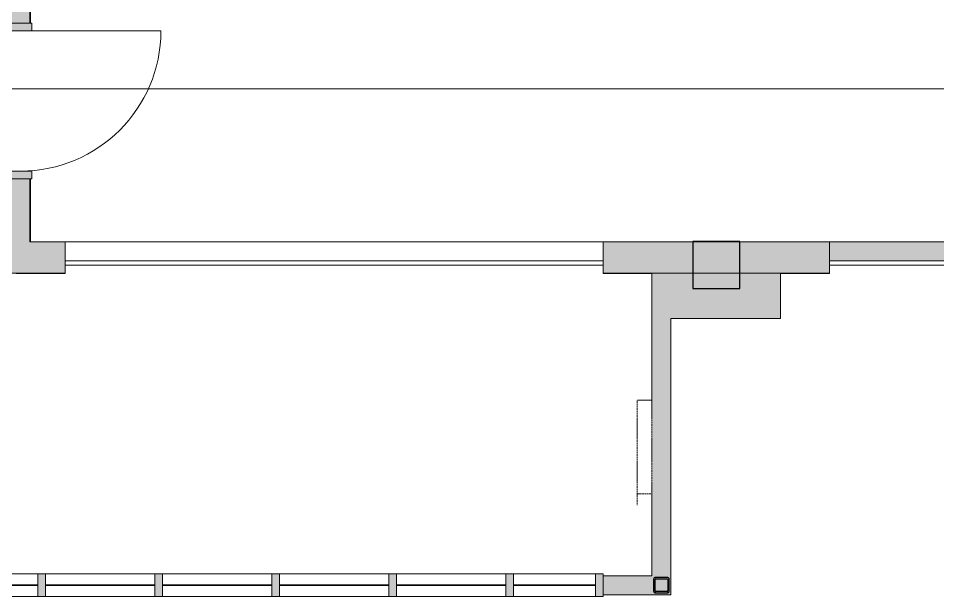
# Model space of a CAD drawing. Header units: inches. Extents: x -3803 to -1421, y -3454 to -210.
# Drawn here: x -2007.4 to -1771.6, y -2917.6 to -2769.3 of the extents above; entities that cross this region are included whole.
import ezdxf

# ---------------------------------------------------------------- set-up
doc = ezdxf.new("R2010")
doc.units = ezdxf.units.IN
doc.header["$MEASUREMENT"] = 0
doc.linetypes.add('Hidden Equipment- BSALS', pattern=[0.0625, 0.03125, -0.03125])
doc.linetypes.add('Hidden Equipment- LTP', pattern=[0.0625, 0.03125, -0.03125])
for name, color, linetype, lineweight in [('A-DOOR', 31, 'Continuous', 13), ('A-FLOR', 192, 'Continuous', 13), ('A-GLAZ-CURT', 52, 'Continuous', 13), ('A-GLAZ-CWMG', 51, 'Continuous', 13), ('A-WALL-PATT', 111, 'Continuous', 13), ('I-WALL', 2, 'Continuous', 13), ('Q-SPCQ', 91, 'Continuous', 13), ('S-COLS', 52, 'Continuous', 13)]:
    doc.layers.add(name, color=color, linetype=linetype, lineweight=lineweight)

# ---------------------------------------------------------------- blocks, each defined once
blk = doc.blocks.new('_STL - Column - HSS Rectangular - 2017v1 - HSS4x4x3_8-1990252-DIMENSION PLAN - LEVEL 2 _579_ - 2__ - CAD')
at = {"layer": 'S-COLS'}
h = blk.add_hatch(color=130, dxfattribs=at)
h.paths.add_polyline_path([(-1.48, -2), (1.47, -2), (1.85, -1.85), (2, -1.48), (2, 1.47), (1.85, 1.85), (1.47, 2), (-1.48, 2), (-1.85, 1.85), (-2, 1.47), (-2, -1.48), (-1.85, -1.85)], flags=0)
h.paths.add_polyline_path([(-1.48, -1.63), (-1.58, -1.58), (-1.63, -1.48), (-1.58, 1.58), (-1.48, 1.62), (1.58, 1.58), (1.62, 1.47), (1.58, -1.58), (1.47, -1.63)], flags=0)
at = {"layer": 'S-COLS', "color": 253, "lineweight": 25}
for p, q in [((-2, 1.47), (-2, -1.48)), ((-1.63, -1.48), (-1.63, 1.47)), ((1.47, 2), (-1.48, 2)), ((-1.48, 1.62), (1.47, 1.62)), ((1.62, 1.47), (1.62, -1.48)), ((2, -1.48), (2, 1.47)), ((1.47, -1.63), (-1.48, -1.63)), ((-1.48, -2), (1.47, -2))]:
    blk.add_line(p, q, dxfattribs=at)
for centre, radius, start, end in [((-1.48, 1.47), 0.525, 90, 180), ((-1.48, 1.47), 0.15, 90, 180), ((1.47, 1.47), 0.525, 360, 90), ((1.47, 1.47), 0.15, 0, 90), ((-1.48, -1.48), 0.525, 180, 270), ((-1.48, -1.48), 0.15, 180, 270), ((1.47, -1.48), 0.525, 270, 360), ((1.47, -1.48), 0.15, 270, 0)]:
    blk.add_arc(centre, radius, start, end, dxfattribs=at)
blk = doc.blocks.new('15830016-STRUCT_MARTINEZ-MOORE_CENTRAL_v2018_rvt-1-DIMENSION PLAN - LEVEL 2 _579_ - 2__ - CAD')
at = {"layer": 'S-COLS', "lineweight": 5}
blk.add_hatch(color=50, dxfattribs=at).paths.add_polyline_path([(-1822.4, -2838.58), (-1822.4, -2826.58), (-1834.4, -2826.58), (-1834.4, -2838.58)], flags=0)
at = {"layer": 'S-COLS', "color": 253, "lineweight": 25}
for p, q in [((-1822.4, -2826.58), (-1834.4, -2826.58)), ((-1834.4, -2826.58), (-1834.4, -2838.58)), ((-1822.4, -2838.58), (-1822.4, -2826.58)), ((-1834.4, -2838.58), (-1822.4, -2838.58))]:
    blk.add_line(p, q, dxfattribs=at)
at = {"color": 250, "lineweight": 13}
blk.add_blockref('_STL - Column - HSS Rectangular - 2017v1 - HSS4x4x3_8-1990252-DIMENSION PLAN - LEVEL 2 _579_ - 2__ - CAD', (-1842.46, -2914.7), dxfattribs=at)
blk = doc.blocks.new('Basic Wall _ M8-8_masonry-BSALS - ___-3776934-DIMENSION PLAN - LEVEL 2 _579_ - 2__ - CAD')
at = {"layer": 'I-WALL', "lineweight": 20}
for p, q in [((-1857.4, -2834.77), (-1857.4, -2834.64)), ((-1857.4, -2834.77), (-1844.9, -2834.77)), ((-1811.9, -2834.77), (-1799.4, -2834.77)), ((-1799.4, -2834.64), (-1799.4, -2834.77))]:
    blk.add_line(p, q, dxfattribs=at)
blk = doc.blocks.new('Basic Wall _ M8-8_masonry-BSALS - ___-3776935-DIMENSION PLAN - LEVEL 2 _579_ - 2__ - CAD')
at = {"layer": 'I-WALL', "lineweight": 20}
for p, q in [((-2053.4, -2834.77), (-2053.4, -2834.64)), ((-2053.4, -2834.77), (-2040.9, -2834.77)), ((-2007.9, -2834.77), (-1995.4, -2834.77)), ((-1995.4, -2834.64), (-1995.4, -2834.77))]:
    blk.add_line(p, q, dxfattribs=at)
blk = doc.blocks.new('Basic Wall _ B3-4 7_8_-BSALS - ___-3567778-DIMENSION PLAN - LEVEL 2 _579_ - 2__ - CAD')
at = {"layer": 'I-WALL', "lineweight": 20}
for p, q in [((-2004.27, -2761.64), (-2004.27, -2624.52)), ((-2004.27, -2770.52), (-2004.27, -2766.77)), ((-2004.27, -2826.64), (-2004.27, -2810.52))]:
    blk.add_line(p, q, dxfattribs=at)
blk = doc.blocks.new('Door-J1_4-Curtain_Wall-_only works in CW_-BSALS1 - Door-J1_4-Wide_Stile-BSALS-2172153-DIMENSION PLAN - LEVEL 2 _579_ - 2__ - CAD')
at = {"layer": 'A-DOOR', "lineweight": 20}
blk.add_line((18, 0), (18, -36), dxfattribs=at)
at = {"layer": 'A-DOOR', "lineweight": 9}
blk.add_arc((18, 0), 36, 180, 270, dxfattribs=at)
blk = doc.blocks.new('Rectangular Mullion - 2 x 6 interior mullion-383780-DIMENSION PLAN - LEVEL 2 _579_ - 2__ - CAD')
at = {"layer": 'A-GLAZ-CWMG', "lineweight": 9}
blk.add_hatch(color=90, dxfattribs=at).paths.add_polyline_path([(0, -2.9375), (-2, -2.9375), (-2, 2.9375), (0, 2.9375)], flags=0)
at = {"layer": 'A-GLAZ-CWMG', "lineweight": 20}
for p, q in [((-2, 2.9375), (0, 2.9375)), ((-2, -2.9375), (-2, 2.9375)), ((0, 2.9375), (0, -2.9375)), ((0, -2.9375), (-2, -2.9375))]:
    blk.add_line(p, q, dxfattribs=at)
blk = doc.blocks.new('System Panel - interior glazed panels-383842-DIMENSION PLAN - LEVEL 2 _579_ - 2__ - CAD')
at = {"layer": 'A-GLAZ-CURT', "lineweight": 9}
blk.add_hatch(color=90, dxfattribs=at).paths.add_polyline_path([(14, -0.125), (14, 0.125), (-14, 0.125), (-14, -0.125)], flags=0)
at = {"layer": 'A-GLAZ-CURT', "lineweight": 20}
for p, q in [((14, 0.125), (-14, 0.125)), ((-14, 0.125), (-14, -0.125)), ((14, -0.125), (14, 0.125)), ((-14, -0.125), (14, -0.125))]:
    blk.add_line(p, q, dxfattribs=at)
blk = doc.blocks.new('System Panel - interior glazed panels-383841-DIMENSION PLAN - LEVEL 2 _579_ - 2__ - CAD')
at = {"layer": 'A-GLAZ-CURT', "lineweight": 9}
blk.add_hatch(color=90, dxfattribs=at).paths.add_polyline_path([(10.5, -0.125), (10.5, 0.125), (-10.5, 0.125), (-10.5, -0.125)], flags=0)
at = {"layer": 'A-GLAZ-CURT', "lineweight": 20}
for p, q in [((10.5, 0.125), (-10.5, 0.125)), ((-10.5, 0.125), (-10.5, -0.125)), ((10.5, -0.125), (10.5, 0.125)), ((-10.5, -0.125), (10.5, -0.125))]:
    blk.add_line(p, q, dxfattribs=at)
blk = doc.blocks.new('Rectangular Mullion - 6 x 6 interior mullion-383849-DIMENSION PLAN - LEVEL 2 _579_ - 2__ - CAD')
at = {"layer": 'A-GLAZ-CWMG', "lineweight": 9}
for p, q in [((-2189.4, -2826.64), (-2168.4, -2826.64)), ((-2168.4, -2832.52), (-2189.4, -2832.52))]:
    blk.add_line(p, q, dxfattribs=at)
blk = doc.blocks.new('Rectangular Mullion - 6 x 6 interior mullion-383850-DIMENSION PLAN - LEVEL 2 _579_ - 2__ - CAD')
at = {"layer": 'A-GLAZ-CWMG', "lineweight": 9}
for p, q in [((-2166.4, -2826.64), (-2138.4, -2826.64)), ((-2138.4, -2832.52), (-2166.4, -2832.52))]:
    blk.add_line(p, q, dxfattribs=at)
blk = doc.blocks.new('Rectangular Mullion - 2 x 6 interior mullion-383853-DIMENSION PLAN - LEVEL 2 _579_ - 2__ - CAD')
at = {"layer": 'A-GLAZ-CWMG', "lineweight": 9}
blk.add_hatch(color=90, dxfattribs=at).paths.add_polyline_path([(0, 2.9375), (0, -2.9375), (-2, -2.9375), (-2, 2.9375)], flags=0)
at = {"layer": 'A-GLAZ-CWMG', "lineweight": 20}
for p, q in [((-2, 2.9375), (0, 2.9375)), ((-2, -2.9375), (-2, 2.9375)), ((0, 2.9375), (0, -2.9375)), ((0, -2.9375), (-2, -2.9375))]:
    blk.add_line(p, q, dxfattribs=at)
blk = doc.blocks.new('Rectangular Mullion - 2 x 6 interior mullion-383857-DIMENSION PLAN - LEVEL 2 _579_ - 2__ - CAD')
at = {"layer": 'A-GLAZ-CWMG', "lineweight": 9}
blk.add_hatch(color=90, dxfattribs=at).paths.add_polyline_path([(1, 2.9375), (1, -2.9375), (-1, -2.9375), (-1, 2.9375)], flags=0)
at = {"layer": 'A-GLAZ-CWMG', "lineweight": 20}
for p, q in [((-1, 2.9375), (1, 2.9375)), ((-1, -2.9375), (-1, 2.9375)), ((1, 2.9375), (1, -2.9375)), ((1, -2.9375), (-1, -2.9375))]:
    blk.add_line(p, q, dxfattribs=at)
blk = doc.blocks.new('TV LCD 32 PDI CV3200P - LTP - DISPLAY _VERT_-235779-DIMENSION PLAN - LEVEL 2 _579_ - 2__ - CAD')
at = {"layer": 'Q-SPCQ', "linetype": 'Hidden Equipment- LTP', "lineweight": 20}
for p, q in [((-24, 0), (-24, -3.75)), ((0, 0), (-24, 0)), ((0, 0), (-24, 0)), ((-24, 0), (-24, -3.75)), ((0, -3.75), (0, 0)), ((0, -3.75), (0, 0)), ((-24, -3.75), (0, -3.75)), ((-24, -3.75), (0, -3.75)), ((0, -3.75), (2.92, -3.75)), ((0.52, -3.75), (0, -3.75)), ((0, -3.75), (0.52, -3.75))]:
    blk.add_line(p, q, dxfattribs=at)
blk = doc.blocks.new('Rectangular Mullion - 2 x 6 interior mullion-383777-DIMENSION PLAN - LEVEL 2 _579_ - 2__ - CAD')
at = {"layer": 'A-GLAZ-CWMG', "lineweight": 9}
blk.add_hatch(color=90, dxfattribs=at).paths.add_polyline_path([(0, -2.9375), (0, 2.9375), (-2, 2.9375), (-2, -2.9375)], flags=0)
at = {"layer": 'A-GLAZ-CWMG', "lineweight": 20}
for p, q in [((0, 2.9375), (-2, 2.9375)), ((-2, 2.9375), (-2, -2.9375)), ((0, -2.9375), (0, 2.9375)), ((-2, -2.9375), (0, -2.9375))]:
    blk.add_line(p, q, dxfattribs=at)

msp = doc.modelspace()

# ---------------------------------------------------------------- hatches: boundary and pattern name
at = {"layer": 'A-WALL-PATT', "lineweight": 5}
h = msp.add_hatch(color=50, dxfattribs=at)
h.paths.add_polyline_path([(-2009.27, -2826.64), (-2004.4, -2826.64), (-2004.4, -2810.52), (-2009.27, -2810.52)], flags=0)
h.paths.add_polyline_path([(-2009.27, -2770.52), (-2004.4, -2770.52), (-2004.4, -2624.52), (-2009.27, -2624.52), (-2009.27, -2675.86)], flags=0)
for points in [[(-1995.4, -2834.64), (-1995.4, -2826.64), (-2053.4, -2826.64), (-2053.4, -2834.64)], [(-1799.4, -2834.64), (-1799.4, -2826.64), (-1857.4, -2826.64), (-1857.4, -2834.64), (-1806.4, -2834.64)]]:
    msp.add_hatch(color=50, dxfattribs=at).paths.add_polyline_path(points, flags=0)
at = {"layer": 'A-WALL-PATT', "lineweight": 20}
for points in [[(-1751.15, -2831.52), (-1751.15, -2826.64), (-1799.4, -2826.64), (-1799.4, -2831.52)], [(-1840.02, -2846.27), (-1811.9, -2846.27), (-1811.9, -2834.64), (-1844.9, -2834.64), (-1844.9, -2846.27)], [(-1840.02, -2912.27), (-1840.02, -2846.27), (-1844.9, -2846.27), (-1844.9, -2912.27)]]:
    msp.add_hatch(color=10, dxfattribs=at).paths.add_polyline_path(points, flags=0)
h = msp.add_hatch(color=10, dxfattribs=at)
h.paths.add_polyline_path([(-1840.98, -2917.14), (-1840.02, -2917.14), (-1840.02, -2912.27), (-1857.4, -2912.27), (-1857.4, -2917.14), (-1841.09, -2917.14)], flags=0)
h.paths.add_polyline_path([(-2152.8, -2917.14), (-2145.4, -2917.14), (-2145.4, -2912.27), (-2219.27, -2912.27), (-2219.27, -2917.14), (-2172.86, -2917.14)], flags=0)
h.paths.add_polyline_path([(-1843.93, -2916.7), (-1844.3, -2916.55), (-1844.46, -2916.18), (-1844.41, -2913.12), (-1844.3, -2912.86), (-1843.93, -2912.7), (-1840.88, -2912.75), (-1840.61, -2912.86), (-1840.46, -2913.23), (-1840.5, -2916.28), (-1840.61, -2916.55), (-1840.98, -2916.7)], flags=0)
h.paths.add_polyline_path([(-2152.28, -2916.7), (-2152.65, -2916.55), (-2152.8, -2916.18), (-2152.76, -2913.12), (-2152.65, -2912.86), (-2152.28, -2912.7), (-2149.22, -2912.75), (-2148.96, -2912.86), (-2148.8, -2913.23), (-2148.85, -2916.28), (-2148.96, -2916.55), (-2149.33, -2916.7)], flags=0)
h.paths.add_polyline_path([(-1843.93, -2916.33), (-1840.88, -2916.28), (-1840.83, -2916.18), (-1840.88, -2913.12), (-1840.98, -2913.08), (-1844.04, -2913.12), (-1844.08, -2913.23), (-1844.04, -2916.28)], flags=0)
h.paths.add_polyline_path([(-2149.33, -2916.33), (-2149.22, -2916.28), (-2149.18, -2916.18), (-2149.22, -2913.12), (-2149.33, -2913.08), (-2152.38, -2913.12), (-2152.43, -2913.23), (-2152.38, -2916.28), (-2152.28, -2916.33)], flags=0)

# ---------------------------------------------------------------- linework, layer by layer
at = {"layer": 'A-FLOR', "lineweight": 20}
for p, q in [((-1647.27, -2787.39), (-2129.4, -2787.39)), ((-1995.4, -2826.64), (-1857.4, -2826.64)), ((-1857.4, -2831.52), (-1995.4, -2831.52)), ((-1995.4, -2832.64), (-1857.4, -2832.64)), ((-1799.4, -2832.64), (-1751.15, -2832.64))]:
    msp.add_line(p, q, dxfattribs=at)
at = {"layer": 'I-WALL', "lineweight": 20}
for p, q in [((-2004.4, -2770.52), (-2004.4, -2766.64)), ((-2009.27, -2770.52), (-2004.4, -2770.52)), ((-2004.4, -2810.52), (-2009.27, -2810.52)), ((-2004.4, -2826.64), (-2004.4, -2810.52)), ((-1995.4, -2826.64), (-2004.4, -2826.64)), ((-1995.4, -2834.64), (-1995.4, -2826.64)), ((-1746.27, -2826.64), (-1857.4, -2826.64)), ((-1857.4, -2826.64), (-1857.4, -2834.64)), ((-1799.4, -2826.64), (-1799.4, -2834.64)), ((-1799.4, -2831.52), (-1751.15, -2831.52)), ((-2053.4, -2834.64), (-1995.4, -2834.64)), ((-1857.4, -2834.64), (-1799.4, -2834.64)), ((-1844.9, -2834.64), (-1844.9, -2867.27)), ((-1811.9, -2846.27), (-1811.9, -2834.64)), ((-1840.02, -2846.27), (-1811.9, -2846.27)), ((-1840.02, -2917.14), (-1840.02, -2846.27)), ((-1844.9, -2891.27), (-1844.9, -2912.27)), ((-1844.9, -2912.27), (-1857.4, -2912.27)), ((-1857.4, -2912.27), (-1857.4, -2917.14)), ((-1857.4, -2917.14), (-1840.02, -2917.14))]:
    msp.add_line(p, q, dxfattribs=at)

# ---------------------------------------------------------------- block references
at = {"lineweight": 5}
msp.add_blockref('15830016-STRUCT_MARTINEZ-MOORE_CENTRAL_v2018_rvt-1-DIMENSION PLAN - LEVEL 2 _579_ - 2__ - CAD', (0, 0), dxfattribs=at)
at = {"layer": 'A-DOOR', "lineweight": 20, "rotation": 90}
msp.add_blockref('Door-J1_4-Curtain_Wall-_only works in CW_-BSALS1 - Door-J1_4-Wide_Stile-BSALS-2172153-DIMENSION PLAN - LEVEL 2 _579_ - 2__ - CAD', (-2006.83, -2790.52), dxfattribs=at)
at = {"layer": 'A-GLAZ-CURT', "lineweight": 9}
for name, p in [('System Panel - interior glazed panels-383842-DIMENSION PLAN - LEVEL 2 _579_ - 2__ - CAD', (-2016.4, -2914.7)), ('System Panel - interior glazed panels-383842-DIMENSION PLAN - LEVEL 2 _579_ - 2__ - CAD', (-1986.4, -2914.7)), ('System Panel - interior glazed panels-383842-DIMENSION PLAN - LEVEL 2 _579_ - 2__ - CAD', (-1956.4, -2914.7)), ('System Panel - interior glazed panels-383842-DIMENSION PLAN - LEVEL 2 _579_ - 2__ - CAD', (-1926.4, -2914.7)), ('System Panel - interior glazed panels-383842-DIMENSION PLAN - LEVEL 2 _579_ - 2__ - CAD', (-1896.4, -2914.7)), ('System Panel - interior glazed panels-383841-DIMENSION PLAN - LEVEL 2 _579_ - 2__ - CAD', (-1869.9, -2914.7))]:
    msp.add_blockref(name, p, dxfattribs=at)
at = {"layer": 'A-GLAZ-CWMG', "lineweight": 9, "rotation": 90}
msp.add_blockref('Rectangular Mullion - 2 x 6 interior mullion-383777-DIMENSION PLAN - LEVEL 2 _579_ - 2__ - CAD', (-2006.83, -2770.52), dxfattribs=at)
at = {"layer": 'A-GLAZ-CWMG', "lineweight": 9, "extrusion": (0, 0, -1)}
for name, p, rotation in [('Rectangular Mullion - 2 x 6 interior mullion-383780-DIMENSION PLAN - LEVEL 2 _579_ - 2__ - CAD', (2006.83, -2810.52), 270), ('Rectangular Mullion - 2 x 6 interior mullion-383857-DIMENSION PLAN - LEVEL 2 _579_ - 2__ - CAD', (2001.4, -2914.7), 180), ('Rectangular Mullion - 2 x 6 interior mullion-383857-DIMENSION PLAN - LEVEL 2 _579_ - 2__ - CAD', (1971.4, -2914.7), 180), ('Rectangular Mullion - 2 x 6 interior mullion-383857-DIMENSION PLAN - LEVEL 2 _579_ - 2__ - CAD', (1941.4, -2914.7), 180), ('Rectangular Mullion - 2 x 6 interior mullion-383857-DIMENSION PLAN - LEVEL 2 _579_ - 2__ - CAD', (1911.4, -2914.7), 180), ('Rectangular Mullion - 2 x 6 interior mullion-383857-DIMENSION PLAN - LEVEL 2 _579_ - 2__ - CAD', (1881.4, -2914.7), 180), ('Rectangular Mullion - 2 x 6 interior mullion-383853-DIMENSION PLAN - LEVEL 2 _579_ - 2__ - CAD', (1857.4, -2914.7), 180)]:
    msp.add_blockref(name, p, dxfattribs=dict(at, rotation=rotation))
at = {"layer": 'A-GLAZ-CWMG', "lineweight": 9}
for name, p in [('Rectangular Mullion - 6 x 6 interior mullion-383850-DIMENSION PLAN - LEVEL 2 _579_ - 2__ - CAD', (136, -85.13)), ('Rectangular Mullion - 6 x 6 interior mullion-383850-DIMENSION PLAN - LEVEL 2 _579_ - 2__ - CAD', (166, -85.13)), ('Rectangular Mullion - 6 x 6 interior mullion-383850-DIMENSION PLAN - LEVEL 2 _579_ - 2__ - CAD', (196, -85.13)), ('Rectangular Mullion - 6 x 6 interior mullion-383850-DIMENSION PLAN - LEVEL 2 _579_ - 2__ - CAD', (226, -85.13)), ('Rectangular Mullion - 6 x 6 interior mullion-383850-DIMENSION PLAN - LEVEL 2 _579_ - 2__ - CAD', (256, -85.13)), ('Rectangular Mullion - 6 x 6 interior mullion-383849-DIMENSION PLAN - LEVEL 2 _579_ - 2__ - CAD', (309, -85.13))]:
    msp.add_blockref(name, p, dxfattribs=at)
at = {"layer": 'I-WALL', "lineweight": 20}
for name in ['Basic Wall _ B3-4 7_8_-BSALS - ___-3567778-DIMENSION PLAN - LEVEL 2 _579_ - 2__ - CAD', 'Basic Wall _ M8-8_masonry-BSALS - ___-3776935-DIMENSION PLAN - LEVEL 2 _579_ - 2__ - CAD', 'Basic Wall _ M8-8_masonry-BSALS - ___-3776934-DIMENSION PLAN - LEVEL 2 _579_ - 2__ - CAD']:
    msp.add_blockref(name, (0, 0), dxfattribs=at)
at = {"layer": 'Q-SPCQ', "linetype": 'Hidden Equipment- BSALS', "lineweight": 20, "rotation": 269.9999999999997}
msp.add_blockref('TV LCD 32 PDI CV3200P - LTP - DISPLAY _VERT_-235779-DIMENSION PLAN - LEVEL 2 _579_ - 2__ - CAD', (-1844.9, -2891.27), dxfattribs=at)

doc.saveas('drawing.dxf')
